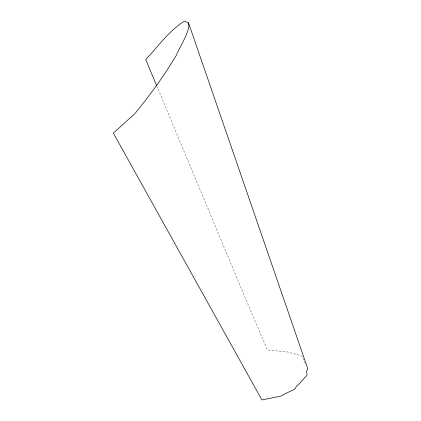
<?xml version="1.0" encoding="UTF-8"?>
<svg xmlns="http://www.w3.org/2000/svg" width="421" height="421" viewBox="0 0 421 421"><rect width="100%" height="100%" fill="white"/><g stroke="black" fill="none" stroke-linecap="round" stroke-linejoin="round"><path stroke-width="0.32" stroke-dasharray="2.1 1.58" d="M305.288 363.591L302.125 356.445L300.099 355.44L287.659 351.982L267.351 349.946L245.869 299.415L156.849 86.116"/><path stroke-width="0.63" d="M188.503 22.866L188.113 23.229L188.929 26.234C186.813 36.901 180.272 45.889 176.104 55.772L167.037 70.212L157.428 84.337L145.192 100.745L134.831 113.723L113.328 133.099L261.941 399.95L281.281 396.003L284.38 394.082L294.321 389.404L295.489 388.162L296.258 386.404L300.262 382.899L300.941 381.721L306.793 375.553L307.083 374.395L306.583 371.811L307.672 368.407L188.503 22.866L184.524 21.05C168.937 30.77 158.291 46.421 145.724 59.45L156.596 85.51"/></g></svg>
